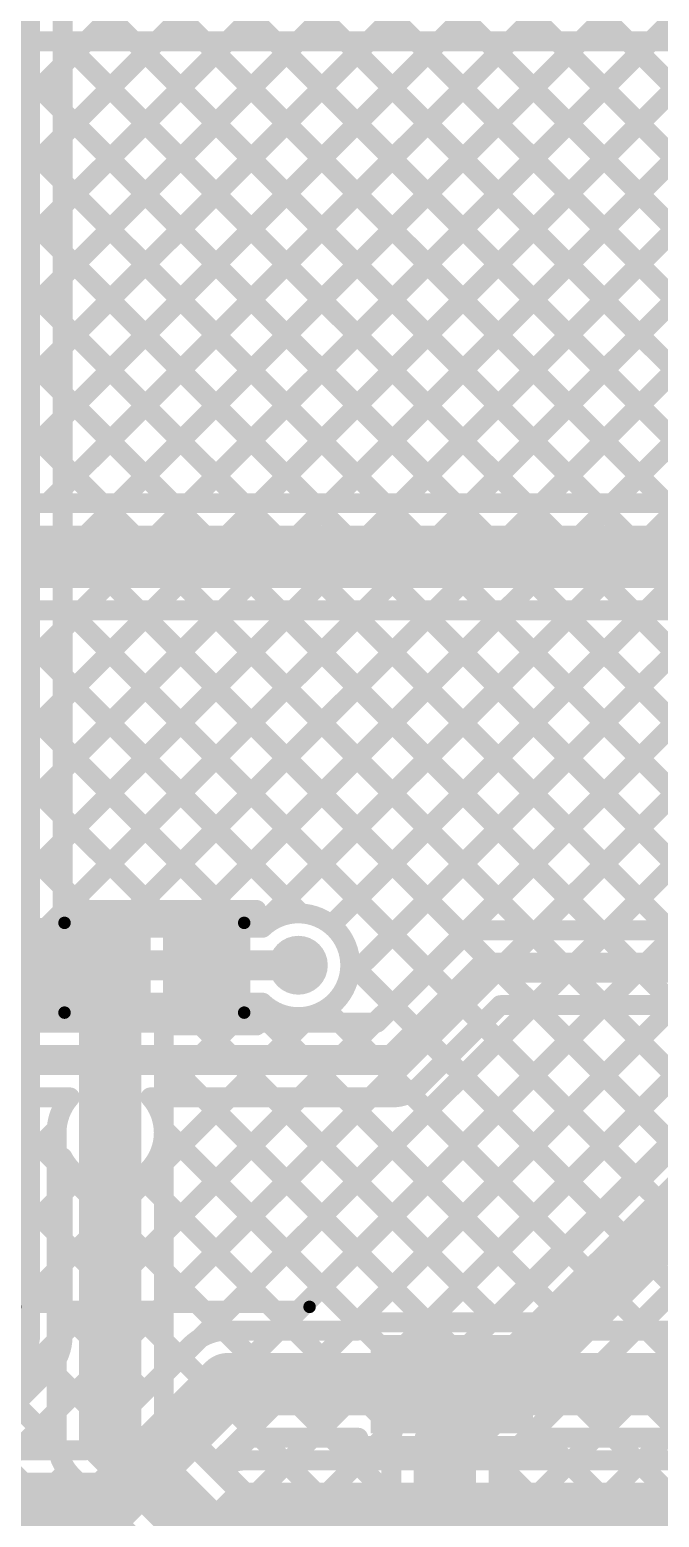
# Model space of a CAD drawing. Header units: millimetres. Extents: x -0.08 to 7.12, y -0.08 to 3.98.
# Drawn here: x 1.761 to 2.013, y 2.005 to 2.601 of the extents above; entities that cross this region are included whole.
import ezdxf

# ---------------------------------------------------------------- set-up
doc = ezdxf.new("R2010")
doc.units = ezdxf.units.MM
doc.header["$MEASUREMENT"] = 0
for name, color, linetype in [('BottomLayer', 5, 'Continuous'), ('TopLayer', 1, 'Continuous'), ('TopOverlay', 2, 'Continuous'), ('TopPaste', 8, 'Continuous'), ('TopSolder', 216, 'Continuous'), ('ViaHoleLayer', 16, 'Continuous')]:
    doc.layers.add(name, color=color, linetype=linetype)

# ---------------------------------------------------------------- blocks, each defined once
blk = doc.blocks.new('SOP_4_2_54_34')
at = {"layer": 'TopLayer'}
for points in [[(-0.15157, 0.06575), (-0.09449, 0.06575), (-0.09449, 0.03425), (-0.15157, 0.03425)], [(0.09449, 0.06575), (0.15157, 0.06575), (0.15157, 0.03425), (0.09449, 0.03425)], [(-0.15157, -0.03425), (-0.09449, -0.03425), (-0.09449, -0.06575), (-0.15157, -0.06575)], [(0.09449, -0.03425), (0.15157, -0.03425), (0.15157, -0.06575), (0.09449, -0.06575)]]:
    blk.add_hatch(color=1, dxfattribs=at).paths.add_polyline_path(points)
at = {"layer": 'TopPaste'}
for points in [[(-0.15157, 0.06575), (-0.09449, 0.06575), (-0.09449, 0.03425), (-0.15157, 0.03425)], [(0.09449, 0.06575), (0.15157, 0.06575), (0.15157, 0.03425), (0.09449, 0.03425)], [(-0.15157, -0.03425), (-0.09449, -0.03425), (-0.09449, -0.06575), (-0.15157, -0.06575)], [(0.09449, -0.03425), (0.15157, -0.03425), (0.15157, -0.06575), (0.09449, -0.06575)]]:
    blk.add_hatch(color=8, dxfattribs=at).paths.add_polyline_path(points)
at = {"layer": 'TopSolder'}
for points in [[(-0.15557, 0.06975), (-0.09049, 0.06975), (-0.09049, 0.03025), (-0.15557, 0.03025)], [(0.09049, 0.06975), (0.15557, 0.06975), (0.15557, 0.03025), (0.09049, 0.03025)], [(-0.15557, -0.03025), (-0.09049, -0.03025), (-0.09049, -0.06975), (-0.15557, -0.06975)], [(0.09049, -0.03025), (0.15557, -0.03025), (0.15557, -0.06975), (0.09049, -0.06975)]]:
    blk.add_hatch(color=216, dxfattribs=at).paths.add_polyline_path(points)
at = {"layer": 'TopOverlay', "const_width": 0.005}
for points in [[(-0.052, 0.081), (0.066, 0.081)], [(-0.163, 0.048), (-0.163, 0.058)], [(-0.163, 0.058), (-0.158, 0.053)], [(-0.163, 0.048), (-0.158, 0.053)], [(-0.052, -0.081), (0.066, -0.081)]]:
    blk.add_lwpolyline(points, dxfattribs=at)
at = {"layer": 'TopOverlay', "const_width": 0.0025}
for points in [[(-0.05325, 0.081, 1), (-0.05075, 0.081, 1)], [(0.06475, 0.081, 1), (0.06725, 0.081, 1)], [(-0.16425, 0.058, 1), (-0.16175, 0.058, 1)], [(-0.16425, 0.058, 1), (-0.16175, 0.058, 1)], [(-0.15925, 0.053, 1), (-0.15675, 0.053, 1)], [(-0.15925, 0.053, 1), (-0.15675, 0.053, 1)], [(-0.16425, 0.048, 1), (-0.16175, 0.048, 1)], [(-0.16425, 0.048, 1), (-0.16175, 0.048, 1)], [(-0.05325, -0.081, 1), (-0.05075, -0.081, 1)], [(0.06475, -0.081, 1), (0.06725, -0.081, 1)]]:
    blk.add_lwpolyline(points, format="xyb", close=True, dxfattribs=at)
blk = doc.blocks.new('LED_0402_72')
at = {"layer": 'TopLayer'}
for points in [[(-0.03091, 0.01417), (-0.0065, 0.01417), (-0.0065, -0.01417), (-0.03091, -0.01417)], [(0.0065, 0.01417), (0.03091, 0.01417), (0.03091, -0.01417), (0.0065, -0.01417)]]:
    blk.add_hatch(color=1, dxfattribs=at).paths.add_polyline_path(points)
at = {"layer": 'TopOverlay'}
blk.add_hatch(color=2, dxfattribs=at).paths.add_polyline_path([(0.037, -0.02), (0.061, -0.02), (0.061, 0.02), (0.037, 0.02)])
at = {"layer": 'TopPaste'}
for points in [[(-0.03091, 0.01417), (-0.0065, 0.01417), (-0.0065, -0.01417), (-0.03091, -0.01417)], [(0.0065, 0.01417), (0.03091, 0.01417), (0.03091, -0.01417), (0.0065, -0.01417)]]:
    blk.add_hatch(color=8, dxfattribs=at).paths.add_polyline_path(points)
at = {"layer": 'TopSolder'}
for points in [[(-0.03491, 0.01817), (-0.0025, 0.01817), (-0.0025, -0.01817), (-0.03491, -0.01817)], [(0.0025, 0.01817), (0.03491, 0.01817), (0.03491, -0.01817), (0.0025, -0.01817)]]:
    blk.add_hatch(color=216, dxfattribs=at).paths.add_polyline_path(points)
at = {"layer": 'TopOverlay', "const_width": 0.005}
for points in [[(-0.035, 0.018), (-0.035, -0.018)], [(0.037, 0.018), (-0.035, 0.018)], [(0.037, 0.018), (0.037, -0.018)], [(0.037, -0.018), (-0.035, -0.018)]]:
    blk.add_lwpolyline(points, dxfattribs=at)
at = {"layer": 'TopOverlay', "const_width": 0.0025}
for points in [[(-0.03625, 0.018, 1), (-0.03375, 0.018, 1)], [(-0.03625, 0.018, 1), (-0.03375, 0.018, 1)], [(0.03575, 0.018, 1), (0.03825, 0.018, 1)], [(0.03575, 0.018, 1), (0.03825, 0.018, 1)], [(-0.03625, -0.018, 1), (-0.03375, -0.018, 1)], [(-0.03625, -0.018, 1), (-0.03375, -0.018, 1)], [(0.03575, -0.018, 1), (0.03825, -0.018, 1)], [(0.03575, -0.018, 1), (0.03825, -0.018, 1)]]:
    blk.add_lwpolyline(points, format="xyb", close=True, dxfattribs=at)

msp = doc.modelspace()

# ---------------------------------------------------------------- hatches: boundary and pattern name
at = {"layer": 'BottomLayer'}
h = msp.add_hatch(color=5, dxfattribs=at)
edge = h.paths.add_edge_path()
edge.add_arc((1.86824, 2.226), 0.01181, 0, 360)
h = msp.add_hatch(color=5, dxfattribs=at)
edge = h.paths.add_edge_path()
edge.add_arc((1.79284, 2.15881), 0.01181, 0, 360)
at = {"layer": 'TopLayer'}
h = msp.add_hatch(color=1, dxfattribs=at)
edge = h.paths.add_edge_path()
edge.add_arc((1.86824, 2.226), 0.01181, 0, 360)
h = msp.add_hatch(color=1, dxfattribs=at)
edge = h.paths.add_edge_path()
edge.add_arc((1.79284, 2.15881), 0.01181, 0, 360)
at = {"layer": 'ViaHoleLayer'}
h = msp.add_hatch(color=16, dxfattribs=at)
edge = h.paths.add_edge_path()
edge.add_arc((1.86824, 2.226), 0.00591, 0, 360)
h = msp.add_hatch(color=16, dxfattribs=at)
edge = h.paths.add_edge_path()
edge.add_arc((1.79284, 2.15881), 0.00591, 0, 360)

# ---------------------------------------------------------------- linework, layer by layer
at = {"layer": 'BottomLayer'}
for points, const_width in [([(1.26072, 2.59651), (4.38419, 2.59651)], 0.008), ([(1.57605, 2.59651), (1.76124, 2.41132)], 0.008), ([(1.5981, 2.41132), (1.78329, 2.59651)], 0.008), ([(1.60434, 2.59651), (1.78952, 2.41132)], 0.008), ([(1.62638, 2.41132), (1.81157, 2.59651)], 0.008), ([(1.63262, 2.59651), (1.81781, 2.41132)], 0.008), ([(1.65467, 2.41132), (1.83986, 2.59651)], 0.008), ([(1.6609, 2.59651), (1.84609, 2.41132)], 0.008), ([(1.68295, 2.41132), (1.86814, 2.59651)], 0.008), ([(1.68919, 2.59651), (1.87438, 2.41132)], 0.008), ([(1.71124, 2.41132), (1.89642, 2.59651)], 0.008), ([(1.71747, 2.59651), (1.90266, 2.41132)], 0.008), ([(1.73952, 2.41132), (1.92471, 2.59651)], 0.008), ([(1.74576, 2.59651), (1.93094, 2.41132)], 0.008), ([(1.76781, 2.41132), (1.95299, 2.59651)], 0.008), ([(1.77404, 2.59651), (1.95923, 2.41132)], 0.008), ([(1.79609, 2.41132), (1.98128, 2.59651)], 0.008), ([(1.80233, 2.59651), (1.98751, 2.41132)], 0.008), ([(1.82438, 2.41132), (2.00956, 2.59651)], 0.008), ([(1.83061, 2.59651), (2.0158, 2.41132)], 0.008), ([(1.85266, 2.41132), (2.03785, 2.59651)], 0.008), ([(1.85889, 2.59651), (2.04408, 2.41132)], 0.008), ([(1.88094, 2.41132), (2.06613, 2.59651)], 0.008), ([(1.88718, 2.59651), (2.07237, 2.41132)], 0.008), ([(1.90923, 2.41132), (2.09441, 2.59651)], 0.008), ([(1.91546, 2.59651), (2.10065, 2.41132)], 0.008), ([(1.93751, 2.41132), (2.1227, 2.59651)], 0.008), ([(1.94375, 2.59651), (2.12893, 2.41132)], 0.008), ([(1.9658, 2.41132), (2.15098, 2.59651)], 0.008), ([(1.97203, 2.59651), (2.15722, 2.41132)], 0.008), ([(1.99408, 2.41132), (2.17927, 2.59651)], 0.008), ([(2.00032, 2.59651), (2.1855, 2.41132)], 0.008), ([(1.58782, 2.41132), (3.45956, 2.41132)], 0.008), ([(1.58782, 2.38982), (3.45956, 2.38982)], 0.025), ([(1.58782, 2.36832), (3.45956, 2.36832)], 0.008), ([(1.60406, 2.191), (1.78138, 2.36832)], 0.008), ([(1.63234, 2.191), (1.80966, 2.36832)], 0.008), ([(1.63453, 2.36832), (1.76185, 2.241)], 0.008), ([(1.66282, 2.36832), (1.79014, 2.241)], 0.008), ([(1.6911, 2.36832), (1.81842, 2.241)], 0.008), ([(1.71062, 2.241), (1.83794, 2.36832)], 0.008), ([(1.71939, 2.36832), (1.8467, 2.241)], 0.008), ([(1.73891, 2.241), (1.86623, 2.36832)], 0.008), ([(1.74767, 2.36832), (1.8692, 2.24679)], 0.008), ([(1.76719, 2.241), (1.89451, 2.36832)], 0.008), ([(1.77595, 2.36832), (1.92053, 2.22374)], 0.008), ([(1.79548, 2.241), (1.9228, 2.36832)], 0.008), ([(1.80424, 2.36832), (1.93492, 2.23764)], 0.008), ([(1.82376, 2.241), (1.95108, 2.36832)], 0.008), ([(1.83252, 2.36832), (1.96084, 2.24)], 0.008), ([(1.85205, 2.241), (1.97937, 2.36832)], 0.008), ([(1.86081, 2.36832), (1.98913, 2.24)], 0.008), ([(1.88143, 2.2421), (2.00765, 2.36832)], 0.008), ([(1.88838, 2.22077), (2.03593, 2.36832)], 0.008), ([(1.88909, 2.36832), (2.01741, 2.24)], 0.008), ([(1.8989, 2.203), (2.06422, 2.36832)], 0.008), ([(1.91738, 2.36832), (2.04569, 2.24)], 0.008), ([(1.94566, 2.36832), (2.07398, 2.24)], 0.008), ([(1.96418, 2.24), (2.0925, 2.36832)], 0.008), ([(1.97394, 2.36832), (2.10226, 2.24)], 0.008), ([(1.99247, 2.24), (2.12079, 2.36832)], 0.008), ([(2.00223, 2.36832), (2.13055, 2.24)], 0.008), ([(1.702, 2.241), (1.85381, 2.241)], 0.008), ([(1.943, 2.24), (2.47705, 2.24)], 0.008), ([(1.89979, 2.203), (1.93239, 2.2356)], 0.008), ([(1.702, 2.226), (1.86824, 2.226)], 0.012), ([(1.88903, 2.22696), (1.90639, 2.2096)], 0.008), ([(1.906, 2.188), (1.943, 2.225)], 0.012), ([(1.943, 2.225), (2.49148, 2.225)], 0.012), ([(1.70821, 2.211), (1.85381, 2.211)], 0.008), ([(1.75748, 2.203), (1.76548, 2.211)], 0.008), ([(1.76357, 2.211), (1.77157, 2.203)], 0.008), ([(1.78576, 2.203), (1.79376, 2.211)], 0.008), ([(1.79185, 2.211), (1.79985, 2.203)], 0.008), ([(1.81405, 2.203), (1.82205, 2.211)], 0.008), ([(1.81434, 2.06187), (1.96247, 2.21)], 0.008), ([(1.82008, 2.03933), (1.99075, 2.21)], 0.008), ([(1.82014, 2.211), (1.82814, 2.203)], 0.008), ([(1.83422, 2.02518), (2.01904, 2.21)], 0.008), ([(1.84233, 2.203), (1.85033, 2.211)], 0.008), ([(1.84836, 2.01104), (2.04732, 2.21)], 0.008), ([(1.84842, 2.211), (1.85642, 2.203)], 0.008), ([(1.91661, 2.1774), (1.94921, 2.21)], 0.008), ([(1.94921, 2.21), (2.47705, 2.21)], 0.008), ([(1.96256, 2.21), (2.01758, 2.15498)], 0.008), ([(1.99084, 2.21), (2.03172, 2.16912)], 0.008), ([(1.87061, 2.203), (1.87347, 2.20586)], 0.008), ([(1.87932, 2.20838), (1.8847, 2.203)], 0.008), ([(1.717, 2.203), (1.89979, 2.203)], 0.008), ([(1.9118, 2.0492), (2.06261, 2.20001)], 0.008), ([(1.94174, 2.20253), (2.00343, 2.14084)], 0.008), ([(1.927, 2.034), (2.07781, 2.18481)], 0.025), ([(1.717, 2.188), (1.906, 2.188)], 0.012), ([(1.9276, 2.18839), (1.98929, 2.1267)], 0.008), ([(1.91298, 2.17472), (1.97515, 2.11256)], 0.008), ([(1.71996, 2.16975), (1.77134, 2.11838)], 0.008), ([(1.72321, 2.173), (1.77668, 2.173)], 0.008), ([(1.745, 2.173), (1.77134, 2.14666)], 0.008), ([(1.80899, 2.173), (1.906, 2.173)], 0.008), ([(1.81434, 2.14672), (1.84061, 2.173)], 0.008), ([(1.81434, 2.11844), (1.8689, 2.173)], 0.008), ([(1.81434, 2.09015), (1.89718, 2.173)], 0.008), ([(1.82985, 2.173), (1.93272, 2.07013)], 0.008), ([(1.85814, 2.173), (1.94687, 2.08427)], 0.008), ([(1.88642, 2.173), (1.96101, 2.09841)], 0.008), ([(1.79284, 2.03616), (1.79284, 2.15881)], 0.025), ([(1.9485, 1.99804), (2.11377, 2.16331)], 0.008), ([(1.9485, 2.02509), (2.08672, 2.16331)], 0.008), ([(1.9485, 1.96976), (2.14205, 2.16331)], 0.008), ([(1.98653, 1.9795), (2.17034, 2.16331)], 0.008), ([(1.52023, 1.90918), (1.77139, 2.16035)], 0.008), ([(1.70582, 2.15561), (1.77134, 2.09009)], 0.008), ([(1.77134, 2.03616), (1.77134, 2.15881)], 0.008), ([(1.81429, 2.16028), (1.91858, 2.05599)], 0.008), ([(1.81434, 2.04507), (1.81434, 2.15881)], 0.008), ([(1.69168, 2.14147), (1.77134, 2.06181)], 0.008), ([(1.53437, 1.89504), (1.77134, 2.13201)], 0.008), ([(1.81434, 2.13195), (1.90634, 2.03994)], 0.008), ([(1.67754, 2.12732), (1.77152, 2.03334)], 0.008), ([(1.65958, 2.117), (1.91014, 1.86644)], 0.008), ([(1.54851, 1.8809), (1.77134, 2.10372)], 0.008), ([(1.81434, 2.10366), (1.9055, 2.0125)], 0.008), ([(2.00556, 2.08215), (2.1082, 1.9795)], 0.008), ([(1.56265, 1.86675), (1.77134, 2.07544)], 0.008), ([(1.81434, 2.07538), (1.9055, 1.98421)], 0.008), ([(1.99141, 2.06801), (2.07992, 1.9795)], 0.008), ([(1.97727, 2.05387), (2.05164, 1.9795)], 0.008), ([(1.59062, 1.86644), (1.77134, 2.04715)], 0.008), ([(1.79284, 2.03616), (1.952, 1.877)], 0.025), ([(1.81434, 2.04709), (1.9055, 1.95593)], 0.008), ([(1.81434, 2.04507), (1.9055, 1.95391)], 0.008), ([(1.927, 1.95), (1.927, 2.034)], 0.025), ([(1.86251, 1.9969), (1.90671, 2.0411)], 0.008), ([(1.96313, 2.03972), (2.02335, 1.9795)], 0.008), ([(1.9055, 1.95391), (1.9055, 2.034)], 0.008), ([(1.9485, 1.95891), (1.9485, 2.02509)], 0.008), ([(1.94899, 2.02558), (1.99507, 1.9795)], 0.008), ([(1.6189, 1.86644), (1.77568, 2.02321)], 0.008), ([(1.77763, 2.02096), (1.93216, 1.86644)], 0.008), ([(1.64719, 1.86644), (1.78967, 2.00892)], 0.008), ([(1.87665, 1.98276), (1.9055, 2.01161)], 0.008)]:
    msp.add_lwpolyline(points, dxfattribs=dict(at, const_width=const_width))
for points, const_width in [([(1.77204, 2.59651, 1), (1.77604, 2.59651, 1)], 0.004), ([(1.78129, 2.59651, 1), (1.78529, 2.59651, 1)], 0.004), ([(1.80033, 2.59651, 1), (1.80433, 2.59651, 1)], 0.004), ([(1.80957, 2.59651, 1), (1.81357, 2.59651, 1)], 0.004), ([(1.82861, 2.59651, 1), (1.83261, 2.59651, 1)], 0.004), ([(1.83786, 2.59651, 1), (1.84186, 2.59651, 1)], 0.004), ([(1.85689, 2.59651, 1), (1.86089, 2.59651, 1)], 0.004), ([(1.86614, 2.59651, 1), (1.87014, 2.59651, 1)], 0.004), ([(1.88518, 2.59651, 1), (1.88918, 2.59651, 1)], 0.004), ([(1.89442, 2.59651, 1), (1.89842, 2.59651, 1)], 0.004), ([(1.91346, 2.59651, 1), (1.91746, 2.59651, 1)], 0.004), ([(1.92271, 2.59651, 1), (1.92671, 2.59651, 1)], 0.004), ([(1.94175, 2.59651, 1), (1.94575, 2.59651, 1)], 0.004), ([(1.95099, 2.59651, 1), (1.95499, 2.59651, 1)], 0.004), ([(1.97003, 2.59651, 1), (1.97403, 2.59651, 1)], 0.004), ([(1.97928, 2.59651, 1), (1.98328, 2.59651, 1)], 0.004), ([(1.99832, 2.59651, 1), (2.00232, 2.59651, 1)], 0.004), ([(2.00756, 2.59651, 1), (2.01156, 2.59651, 1)], 0.004), ([(1.75924, 2.41132, 1), (1.76324, 2.41132, 1)], 0.004), ([(1.76581, 2.41132, 1), (1.76981, 2.41132, 1)], 0.004), ([(1.78752, 2.41132, 1), (1.79152, 2.41132, 1)], 0.004), ([(1.79409, 2.41132, 1), (1.79809, 2.41132, 1)], 0.004), ([(1.81581, 2.41132, 1), (1.81981, 2.41132, 1)], 0.004), ([(1.82238, 2.41132, 1), (1.82638, 2.41132, 1)], 0.004), ([(1.84409, 2.41132, 1), (1.84809, 2.41132, 1)], 0.004), ([(1.85066, 2.41132, 1), (1.85466, 2.41132, 1)], 0.004), ([(1.87238, 2.41132, 1), (1.87638, 2.41132, 1)], 0.004), ([(1.87894, 2.41132, 1), (1.88294, 2.41132, 1)], 0.004), ([(1.90066, 2.41132, 1), (1.90466, 2.41132, 1)], 0.004), ([(1.90723, 2.41132, 1), (1.91123, 2.41132, 1)], 0.004), ([(1.92894, 2.41132, 1), (1.93294, 2.41132, 1)], 0.004), ([(1.93551, 2.41132, 1), (1.93951, 2.41132, 1)], 0.004), ([(1.95723, 2.41132, 1), (1.96123, 2.41132, 1)], 0.004), ([(1.9638, 2.41132, 1), (1.9678, 2.41132, 1)], 0.004), ([(1.98551, 2.41132, 1), (1.98951, 2.41132, 1)], 0.004), ([(1.99208, 2.41132, 1), (1.99608, 2.41132, 1)], 0.004), ([(2.0138, 2.41132, 1), (2.0178, 2.41132, 1)], 0.004), ([(1.77395, 2.36832, 1), (1.77795, 2.36832, 1)], 0.004), ([(1.77938, 2.36832, 1), (1.78338, 2.36832, 1)], 0.004), ([(1.80224, 2.36832, 1), (1.80624, 2.36832, 1)], 0.004), ([(1.80766, 2.36832, 1), (1.81166, 2.36832, 1)], 0.004), ([(1.83052, 2.36832, 1), (1.83452, 2.36832, 1)], 0.004), ([(1.83594, 2.36832, 1), (1.83994, 2.36832, 1)], 0.004), ([(1.85881, 2.36832, 1), (1.86281, 2.36832, 1)], 0.004), ([(1.86423, 2.36832, 1), (1.86823, 2.36832, 1)], 0.004), ([(1.88709, 2.36832, 1), (1.89109, 2.36832, 1)], 0.004), ([(1.89251, 2.36832, 1), (1.89651, 2.36832, 1)], 0.004), ([(1.91538, 2.36832, 1), (1.91938, 2.36832, 1)], 0.004), ([(1.9208, 2.36832, 1), (1.9248, 2.36832, 1)], 0.004), ([(1.94366, 2.36832, 1), (1.94766, 2.36832, 1)], 0.004), ([(1.94908, 2.36832, 1), (1.95308, 2.36832, 1)], 0.004), ([(1.97194, 2.36832, 1), (1.97594, 2.36832, 1)], 0.004), ([(1.97737, 2.36832, 1), (1.98137, 2.36832, 1)], 0.004), ([(2.00023, 2.36832, 1), (2.00423, 2.36832, 1)], 0.004), ([(2.00565, 2.36832, 1), (2.00965, 2.36832, 1)], 0.004), ([(1.8672, 2.24679, 1), (1.8712, 2.24679, 1)], 0.004), ([(1.75985, 2.241, 1), (1.76385, 2.241, 1)], 0.004), ([(1.76519, 2.241, 1), (1.76919, 2.241, 1)], 0.004), ([(1.78814, 2.241, 1), (1.79214, 2.241, 1)], 0.004), ([(1.79348, 2.241, 1), (1.79748, 2.241, 1)], 0.004), ([(1.81642, 2.241, 1), (1.82042, 2.241, 1)], 0.004), ([(1.82176, 2.241, 1), (1.82576, 2.241, 1)], 0.004), ([(1.8447, 2.241, 1), (1.8487, 2.241, 1)], 0.004), ([(1.85005, 2.241, 1), (1.85405, 2.241, 1)], 0.004), ([(1.85181, 2.241, 1), (1.85581, 2.241, 1)], 0.004), ([(1.85181, 2.241, 1), (1.85581, 2.241, 1)], 0.004), ([(1.87943, 2.2421, 1), (1.88343, 2.2421, 1)], 0.004), ([(1.941, 2.24, 1), (1.945, 2.24, 1)], 0.004), ([(1.941, 2.24, 1), (1.945, 2.24, 1)], 0.004), ([(1.941, 2.24, 1), (1.945, 2.24, 1)], 0.004), ([(1.95884, 2.24, 1), (1.96284, 2.24, 1)], 0.004), ([(1.96218, 2.24, 1), (1.96618, 2.24, 1)], 0.004), ([(1.98713, 2.24, 1), (1.99113, 2.24, 1)], 0.004), ([(1.99047, 2.24, 1), (1.99447, 2.24, 1)], 0.004), ([(1.93039, 2.23561, 1), (1.93439, 2.23561, 1)], 0.004), ([(1.93039, 2.2356, 1), (1.93439, 2.2356, 1)], 0.004), ([(1.9304, 2.23561, 1), (1.9344, 2.23561, 1)], 0.004), ([(1.93292, 2.23764, 1), (1.93692, 2.23764, 1)], 0.004), ([(1.86524, 2.226, 1), (1.87124, 2.226, 1)], 0.006), ([(1.88703, 2.22696, 1), (1.89103, 2.22696, 1)], 0.004), ([(1.88705, 2.226, 1), (1.89105, 2.226, 1)], 0.004), ([(1.88705, 2.226, 1), (1.89105, 2.226, 1)], 0.004), ([(1.91853, 2.22374, 1), (1.92253, 2.22374, 1)], 0.004), ([(1.94, 2.225, 1), (1.946, 2.225, 1)], 0.006), ([(1.94, 2.225, 1), (1.946, 2.225, 1)], 0.006), ([(1.88638, 2.22077, 1), (1.89038, 2.22077, 1)], 0.004), ([(1.76157, 2.211, 1), (1.76557, 2.211, 1)], 0.004), ([(1.76348, 2.211, 1), (1.76748, 2.211, 1)], 0.004), ([(1.78985, 2.211, 1), (1.79385, 2.211, 1)], 0.004), ([(1.79176, 2.211, 1), (1.79576, 2.211, 1)], 0.004), ([(1.81814, 2.211, 1), (1.82214, 2.211, 1)], 0.004), ([(1.82005, 2.211, 1), (1.82405, 2.211, 1)], 0.004), ([(1.84642, 2.211, 1), (1.85042, 2.211, 1)], 0.004), ([(1.84833, 2.211, 1), (1.85233, 2.211, 1)], 0.004), ([(1.85181, 2.211, 1), (1.85581, 2.211, 1)], 0.004), ([(1.85181, 2.211, 1), (1.85581, 2.211, 1)], 0.004), ([(1.90439, 2.2096, 1), (1.90839, 2.2096, 1)], 0.004), ([(1.94721, 2.21, 1), (1.95121, 2.21, 1)], 0.004), ([(1.94721, 2.21, 1), (1.95121, 2.21, 1)], 0.004), ([(1.96047, 2.21, 1), (1.96447, 2.21, 1)], 0.004), ([(1.96056, 2.21, 1), (1.96456, 2.21, 1)], 0.004), ([(1.98875, 2.21, 1), (1.99275, 2.21, 1)], 0.004), ([(1.98884, 2.21, 1), (1.99284, 2.21, 1)], 0.004), ([(1.87147, 2.20586, 1), (1.87547, 2.20586, 1)], 0.004), ([(1.87732, 2.20838, 1), (1.88132, 2.20838, 1)], 0.004), ([(1.75548, 2.203, 1), (1.75948, 2.203, 1)], 0.004), ([(1.76957, 2.203, 1), (1.77357, 2.203, 1)], 0.004), ([(1.78376, 2.203, 1), (1.78776, 2.203, 1)], 0.004), ([(1.79785, 2.203, 1), (1.80185, 2.203, 1)], 0.004), ([(1.81205, 2.203, 1), (1.81605, 2.203, 1)], 0.004), ([(1.82614, 2.203, 1), (1.83014, 2.203, 1)], 0.004), ([(1.84033, 2.203, 1), (1.84433, 2.203, 1)], 0.004), ([(1.85442, 2.203, 1), (1.85842, 2.203, 1)], 0.004), ([(1.86861, 2.203, 1), (1.87261, 2.203, 1)], 0.004), ([(1.8827, 2.203, 1), (1.8867, 2.203, 1)], 0.004), ([(1.8969, 2.203, 1), (1.9009, 2.203, 1)], 0.004), ([(1.89779, 2.203, 1), (1.90179, 2.203, 1)], 0.004), ([(1.89779, 2.203, 1), (1.90179, 2.203, 1)], 0.004), ([(1.93974, 2.20253, 1), (1.94374, 2.20253, 1)], 0.004), ([(1.903, 2.188, 1), (1.909, 2.188, 1)], 0.006), ([(1.903, 2.188, 1), (1.909, 2.188, 1)], 0.006), ([(1.9256, 2.18839, 1), (1.9296, 2.18839, 1)], 0.004), ([(1.91098, 2.17472, 1), (1.91498, 2.17472, 1)], 0.004), ([(1.9146, 2.17739, 1), (1.9186, 2.17739, 1)], 0.004), ([(1.91461, 2.1774, 1), (1.91861, 2.1774, 1)], 0.004), ([(1.91461, 2.17739, 1), (1.91861, 2.17739, 1)], 0.004), ([(1.77468, 2.173, 1), (1.77868, 2.173, 1)], 0.004), ([(1.77468, 2.173, 1), (1.77868, 2.173, 1)], 0.004), ([(1.80699, 2.173, 1), (1.81099, 2.173, 1)], 0.004), ([(1.80699, 2.173, 1), (1.81099, 2.173, 1)], 0.004), ([(1.82785, 2.173, 1), (1.83185, 2.173, 1)], 0.004), ([(1.83862, 2.173, 1), (1.84261, 2.173, 1)], 0.004), ([(1.85614, 2.173, 1), (1.86014, 2.173, 1)], 0.004), ([(1.8669, 2.173, 1), (1.8709, 2.173, 1)], 0.004), ([(1.88442, 2.173, 1), (1.88842, 2.173, 1)], 0.004), ([(1.89518, 2.173, 1), (1.89918, 2.173, 1)], 0.004), ([(1.904, 2.173, 1), (1.908, 2.173, 1)], 0.004), ([(1.904, 2.173, 1), (1.908, 2.173, 1)], 0.004), ([(1.904, 2.173, 1), (1.908, 2.173, 1)], 0.004), ([(1.78659, 2.15881, 1), (1.79909, 2.15881, 1)], 0.0125), ([(1.76934, 2.15881, 1), (1.77334, 2.15881, 1)], 0.004), ([(1.76934, 2.15881, 1), (1.77334, 2.15881, 1)], 0.004), ([(1.76939, 2.16035, 1), (1.77339, 2.16035, 1)], 0.004), ([(1.81229, 2.16028, 1), (1.81629, 2.16028, 1)], 0.004), ([(1.81234, 2.15881, 1), (1.81634, 2.15881, 1)], 0.004), ([(1.81234, 2.15881, 1), (1.81634, 2.15881, 1)], 0.004), ([(1.76934, 2.14666, 1), (1.77334, 2.14666, 1)], 0.004), ([(1.81234, 2.14672, 1), (1.81634, 2.14672, 1)], 0.004), ([(2.00143, 2.14084, 1), (2.00543, 2.14084, 1)], 0.004), ([(1.76934, 2.13201, 1), (1.77334, 2.13201, 1)], 0.004), ([(1.81234, 2.13195, 1), (1.81634, 2.13195, 1)], 0.004), ([(1.98729, 2.1267, 1), (1.99129, 2.1267, 1)], 0.004), ([(1.76934, 2.11838, 1), (1.77334, 2.11838, 1)], 0.004), ([(1.81234, 2.11844, 1), (1.81634, 2.11844, 1)], 0.004), ([(1.97315, 2.11256, 1), (1.97715, 2.11256, 1)], 0.004), ([(1.76934, 2.10372, 1), (1.77334, 2.10372, 1)], 0.004), ([(1.81234, 2.10366, 1), (1.81634, 2.10366, 1)], 0.004), ([(1.95901, 2.09841, 1), (1.96301, 2.09841, 1)], 0.004), ([(1.76934, 2.09009, 1), (1.77334, 2.09009, 1)], 0.004), ([(1.81234, 2.09015, 1), (1.81634, 2.09015, 1)], 0.004), ([(1.94487, 2.08427, 1), (1.94887, 2.08427, 1)], 0.004), ([(2.00356, 2.08215, 1), (2.00756, 2.08215, 1)], 0.004), ([(1.76934, 2.07544, 1), (1.77334, 2.07544, 1)], 0.004), ([(1.81234, 2.07538, 1), (1.81634, 2.07538, 1)], 0.004), ([(1.93072, 2.07013, 1), (1.93472, 2.07013, 1)], 0.004), ([(1.98941, 2.06801, 1), (1.99341, 2.06801, 1)], 0.004), ([(1.76934, 2.06181, 1), (1.77334, 2.06181, 1)], 0.004), ([(1.81234, 2.06187, 1), (1.81634, 2.06187, 1)], 0.004), ([(1.91658, 2.05599, 1), (1.92058, 2.05599, 1)], 0.004), ([(1.9098, 2.0492, 1), (1.9138, 2.0492, 1)], 0.004), ([(1.9098, 2.0492, 1), (1.9138, 2.0492, 1)], 0.004), ([(1.9098, 2.0492, 1), (1.9138, 2.0492, 1)], 0.004), ([(1.97527, 2.05387, 1), (1.97927, 2.05387, 1)], 0.004), ([(1.76934, 2.04715, 1), (1.77334, 2.04715, 1)], 0.004), ([(1.78659, 2.03616, 1), (1.79909, 2.03616, 1)], 0.0125), ([(1.78659, 2.03616, 1), (1.79909, 2.03616, 1)], 0.0125), ([(1.81234, 2.04709, 1), (1.81634, 2.04709, 1)], 0.004), ([(1.81234, 2.04507, 1), (1.81634, 2.04507, 1)], 0.004), ([(1.81234, 2.04507, 1), (1.81634, 2.04507, 1)], 0.004), ([(1.92075, 2.034, 1), (1.93325, 2.034, 1)], 0.0125), ([(1.92075, 2.034, 1), (1.93325, 2.034, 1)], 0.0125), ([(1.81808, 2.03933, 1), (1.82208, 2.03933, 1)], 0.004), ([(1.90434, 2.03994, 1), (1.90834, 2.03994, 1)], 0.004), ([(1.90471, 2.0411, 1), (1.90871, 2.0411, 1)], 0.004), ([(1.96113, 2.03972, 1), (1.96513, 2.03972, 1)], 0.004), ([(1.76934, 2.03616, 1), (1.77334, 2.03616, 1)], 0.004), ([(1.76934, 2.03616, 1), (1.77334, 2.03616, 1)], 0.004), ([(1.76934, 2.03616, 1), (1.77334, 2.03616, 1)], 0.004), ([(1.76952, 2.03334, 1), (1.77352, 2.03334, 1)], 0.004), ([(1.9035, 2.034, 1), (1.9075, 2.034, 1)], 0.004), ([(1.9035, 2.034, 1), (1.9075, 2.034, 1)], 0.004), ([(1.9035, 2.034, 1), (1.9075, 2.034, 1)], 0.004), ([(1.83222, 2.02518, 1), (1.83622, 2.02518, 1)], 0.004), ([(1.9465, 2.02509, 1), (1.9505, 2.02509, 1)], 0.004), ([(1.9465, 2.02509, 1), (1.9505, 2.02509, 1)], 0.004), ([(1.94699, 2.02558, 1), (1.95099, 2.02558, 1)], 0.004), ([(1.77368, 2.02321, 1), (1.77768, 2.02321, 1)], 0.004), ([(1.77563, 2.02096, 1), (1.77963, 2.02096, 1)], 0.004), ([(1.77563, 2.02096, 1), (1.77963, 2.02096, 1)], 0.004), ([(1.77563, 2.02096, 1), (1.77963, 2.02096, 1)], 0.004), ([(1.9035, 2.0125, 1), (1.9075, 2.0125, 1)], 0.004), ([(1.78767, 2.00892, 1), (1.79167, 2.00892, 1)], 0.004), ([(1.84636, 2.01104, 1), (1.85036, 2.01104, 1)], 0.004), ([(1.9035, 2.01161, 1), (1.9075, 2.01161, 1)], 0.004)]:
    msp.add_lwpolyline(points, format="xyb", close=True, dxfattribs=dict(at, const_width=const_width))
at = {"layer": 'BottomLayer', "const_width": 0.008}
for points in [[(1.85381, 2.241, -0.661143), (1.88905, 2.226)], [(1.93239, 2.23561, -0.198912), (1.943, 2.24)], [(1.9324, 2.23561, -0.198764), (1.943, 2.24)], [(1.88905, 2.226, -0.661143), (1.85381, 2.211)], [(1.91661, 2.17739, -0.198912), (1.906, 2.173)], [(1.9166, 2.17739, -0.198764), (1.906, 2.173)], [(1.77134, 2.15881, -0.182165), (1.77668, 2.173)], [(1.80899, 2.173, -0.182165), (1.81434, 2.15881)], [(1.9055, 2.034, -0.198912), (1.9118, 2.0492)], [(1.9055, 2.034, -0.198912), (1.9118, 2.0492)], [(1.77763, 2.02096, -0.198912), (1.77134, 2.03616)], [(1.77763, 2.02096, -0.198912), (1.77134, 2.03616)]]:
    msp.add_lwpolyline(points, format="xyb", dxfattribs=at)
at = {"layer": 'TopLayer'}
for points, const_width in [([(1.55137, 2.90403), (2.35699, 2.09841)], 0.008), ([(1.57965, 2.90403), (2.35699, 2.12669)], 0.008), ([(1.60794, 2.90403), (2.35699, 2.15498)], 0.008), ([(1.63622, 2.90403), (2.35699, 2.18326)], 0.008), ([(1.66451, 2.90403), (2.35699, 2.21155)], 0.008), ([(1.69279, 2.90403), (2.35699, 2.23983)], 0.008), ([(1.75568, 2.0315), (2.62821, 2.90403)], 0.008), ([(1.77375, 2.33241), (2.34537, 2.90403)], 0.008), ([(1.77375, 2.36069), (2.31709, 2.90403)], 0.008), ([(1.77375, 2.58697), (2.09081, 2.90403)], 0.008), ([(1.77375, 2.5304), (2.14738, 2.90403)], 0.008), ([(1.77375, 2.55868), (2.1191, 2.90403)], 0.008), ([(1.77375, 2.44555), (2.23223, 2.90403)], 0.008), ([(1.77375, 2.47383), (2.20395, 2.90403)], 0.008), ([(1.77375, 2.38898), (2.2888, 2.90403)], 0.008), ([(1.77375, 2.41726), (2.26052, 2.90403)], 0.008), ([(1.77375, 2.50212), (2.17567, 2.90403)], 0.008), ([(1.77375, 2.07785), (2.59993, 2.90403)], 0.008), ([(1.77375, 2.30413), (2.37366, 2.90403)], 0.008), ([(1.77375, 2.27584), (2.40194, 2.90403)], 0.008), ([(1.77437, 2.24817), (2.43022, 2.90403)], 0.008), ([(1.80265, 2.24817), (2.45851, 2.90403)], 0.008), ([(1.82885, 2.07638), (2.6565, 2.90403)], 0.008), ([(1.83094, 2.24817), (2.48679, 2.90403)], 0.008), ([(1.85205, 2.241), (2.51508, 2.90403)], 0.008), ([(1.86025, 2.0795), (2.68478, 2.90403)], 0.008), ([(1.88143, 2.2421), (2.54336, 2.90403)], 0.008), ([(1.88838, 2.22077), (2.57165, 2.90403)], 0.008), ([(1.88854, 2.0795), (2.71307, 2.90403)], 0.008), ([(1.92007, 2.08275), (2.74135, 2.90403)], 0.008), ([(1.94835, 2.08275), (2.76964, 2.90403)], 0.008), ([(1.97339, 2.0795), (2.79792, 2.90403)], 0.008), ([(2.00167, 2.0795), (2.8262, 2.90403)], 0.008), ([(1.75475, 2.0771), (1.75475, 2.66775)], 0.02), ([(1.77375, 2.24817), (1.77375, 2.65926)], 0.008), ([(1.77375, 2.65336), (2.34957, 2.07755)], 0.008), ([(1.77375, 2.62508), (2.31608, 2.08275)], 0.008), ([(1.77375, 2.5968), (2.2878, 2.08275)], 0.008), ([(1.77375, 2.56851), (2.26742, 2.07485)], 0.008), ([(1.77375, 2.54023), (2.26742, 2.04656)], 0.008), ([(1.77375, 2.51194), (2.25419, 2.0315)], 0.008), ([(1.77375, 2.48366), (2.22591, 2.0315)], 0.008), ([(1.77375, 2.45537), (2.19763, 2.0315)], 0.008), ([(1.77375, 2.42709), (2.16934, 2.0315)], 0.008), ([(1.77375, 2.39881), (2.14106, 2.0315)], 0.008), ([(1.77375, 2.37052), (2.06477, 2.0795)], 0.008), ([(1.77375, 2.34224), (1.8692, 2.24679)], 0.008), ([(1.77375, 2.31395), (1.83953, 2.24817)], 0.008), ([(1.77375, 2.28567), (1.81125, 2.24817)], 0.008), ([(1.77375, 2.25738), (1.78296, 2.24817)], 0.008), ([(1.77375, 2.24817), (1.80903, 2.24817)], 0.008), ([(1.80903, 2.24817), (1.81404, 2.24817)], 0.008), ([(1.80903, 2.24817), (1.81404, 2.24817)], 0.008), ([(1.81404, 2.24817), (1.85144, 2.24817)], 0.008), ([(1.85144, 2.241), (1.85144, 2.24817)], 0.008), ([(1.79284, 2.15881), (1.79284, 2.225)], 0.025), ([(1.83024, 2.226), (1.86824, 2.226)], 0.012), ([(1.88903, 2.22696), (2.03649, 2.0795)], 0.008), ([(1.85144, 2.20183), (1.85144, 2.211)], 0.008), ([(1.77375, 2.10614), (1.87347, 2.20586)], 0.008), ([(1.85144, 2.20798), (1.97992, 2.0795)], 0.008), ([(1.87932, 2.20838), (2.0082, 2.0795)], 0.008), ([(1.81434, 2.20183), (1.85144, 2.20183)], 0.008), ([(1.81434, 2.17501), (1.84116, 2.20183)], 0.008), ([(1.81434, 2.15881), (1.81434, 2.20183)], 0.008), ([(1.82931, 2.20183), (1.94839, 2.08275)], 0.008), ([(1.81434, 2.18851), (1.9201, 2.08275)], 0.008), ([(1.81434, 2.16023), (1.89224, 2.08233)], 0.008), ([(1.77375, 2.0771), (1.77375, 2.14891)], 0.008), ([(1.77375, 2.14425), (1.83855, 2.07945)], 0.008), ([(1.77375, 2.13442), (1.78052, 2.14119)], 0.008), ([(1.80512, 2.14116), (1.86678, 2.0795)], 0.008), ([(1.77375, 2.11596), (1.82065, 2.06906)], 0.008), ([(1.77375, 2.08768), (1.80651, 2.05492)], 0.008), ([(1.73565, 2.058), (1.75475, 2.0771)], 0.02), ([(1.84, 2.0795), (1.89224, 2.0795)], 0.008), ([(1.89224, 2.08275), (1.96733, 2.08275)], 0.008), ([(1.89224, 2.0795), (1.89224, 2.08275)], 0.008), ([(1.96733, 2.0795), (1.96733, 2.08275)], 0.008), ([(1.96733, 2.0795), (2.08057, 2.0795)], 0.008), ([(1.78309, 2.0315), (1.8248, 2.0732)], 0.008), ([(1.792, 2.01), (1.84, 2.058)], 0.025), ([(1.84, 2.058), (1.92978, 2.058)], 0.025), ([(1.92978, 2.058), (2.08057, 2.058)], 0.025), ([(1.74911, 2.04459), (1.76816, 2.06364)], 0.008), ([(1.76882, 2.06433), (1.79237, 2.04078)], 0.008), ([(1.75469, 2.05017), (1.77336, 2.0315)], 0.008), ([(1.83686, 2.02446), (1.84891, 2.0365)], 0.008), ([(1.84891, 2.0365), (1.89224, 2.0365)], 0.008), ([(1.85321, 2.0365), (1.86221, 2.0275)], 0.008), ([(1.86482, 2.0275), (1.87382, 2.0365)], 0.008), ([(1.8815, 2.0365), (1.8905, 2.0275)], 0.008), ([(1.89224, 2.03325), (1.89224, 2.0365)], 0.008), ([(1.96733, 2.03325), (1.96733, 2.0365)], 0.008), ([(1.96733, 2.0365), (2.07166, 2.0365)], 0.008), ([(1.97796, 2.0275), (1.98696, 2.0365)], 0.008), ([(1.99464, 2.0365), (2.00364, 2.0275)], 0.008), ([(2.00624, 2.0275), (2.01524, 2.0365)], 0.008), ([(1.51623, 2.0315), (1.78309, 2.0315)], 0.008), ([(1.89224, 2.03325), (1.96733, 2.03325)], 0.008), ([(1.89311, 2.0275), (1.89886, 2.03325)], 0.008), ([(1.91303, 2.03325), (1.91878, 2.0275)], 0.008), ([(1.92139, 2.0275), (1.92714, 2.03325)], 0.008), ([(1.94132, 2.03325), (1.94707, 2.0275)], 0.008), ([(1.94967, 2.0275), (1.95543, 2.03325)], 0.008), ([(1.96733, 2.03553), (1.97535, 2.0275)], 0.008), ([(1.84789, 2.0275), (2.04689, 2.0275)], 0.008), ([(1.50733, 2.01), (1.792, 2.01)], 0.025), ([(1.73589, 1.894), (1.84789, 2.006)], 0.025), ([(1.84789, 2.006), (2.04689, 2.006)], 0.025)]:
    msp.add_lwpolyline(points, dxfattribs=dict(at, const_width=const_width))
for points, const_width in [([(1.77175, 2.5968, 1), (1.77575, 2.5968, 1)], 0.004), ([(1.77175, 2.58697, 1), (1.77575, 2.58697, 1)], 0.004), ([(1.77175, 2.56851, 1), (1.77575, 2.56851, 1)], 0.004), ([(1.77175, 2.55868, 1), (1.77575, 2.55868, 1)], 0.004), ([(1.77175, 2.54023, 1), (1.77575, 2.54023, 1)], 0.004), ([(1.77175, 2.5304, 1), (1.77575, 2.5304, 1)], 0.004), ([(1.77175, 2.51194, 1), (1.77575, 2.51194, 1)], 0.004), ([(1.77175, 2.50212, 1), (1.77575, 2.50212, 1)], 0.004), ([(1.77175, 2.48366, 1), (1.77575, 2.48366, 1)], 0.004), ([(1.77175, 2.47383, 1), (1.77575, 2.47383, 1)], 0.004), ([(1.77175, 2.45537, 1), (1.77575, 2.45537, 1)], 0.004), ([(1.77175, 2.44555, 1), (1.77575, 2.44555, 1)], 0.004), ([(1.77175, 2.42709, 1), (1.77575, 2.42709, 1)], 0.004), ([(1.77175, 2.41726, 1), (1.77575, 2.41726, 1)], 0.004), ([(1.77175, 2.39881, 1), (1.77575, 2.39881, 1)], 0.004), ([(1.77175, 2.38898, 1), (1.77575, 2.38898, 1)], 0.004), ([(1.77175, 2.37052, 1), (1.77575, 2.37052, 1)], 0.004), ([(1.77175, 2.36069, 1), (1.77575, 2.36069, 1)], 0.004), ([(1.77175, 2.34224, 1), (1.77575, 2.34224, 1)], 0.004), ([(1.77175, 2.33241, 1), (1.77575, 2.33241, 1)], 0.004), ([(1.77175, 2.31395, 1), (1.77575, 2.31395, 1)], 0.004), ([(1.77175, 2.30413, 1), (1.77575, 2.30413, 1)], 0.004), ([(1.77175, 2.28567, 1), (1.77575, 2.28567, 1)], 0.004), ([(1.77175, 2.27584, 1), (1.77575, 2.27584, 1)], 0.004), ([(1.77175, 2.25738, 1), (1.77575, 2.25738, 1)], 0.004), ([(1.77175, 2.24817, 1), (1.77575, 2.24817, 1)], 0.004), ([(1.77175, 2.24817, 1), (1.77575, 2.24817, 1)], 0.004), ([(1.77237, 2.24817, 1), (1.77637, 2.24817, 1)], 0.004), ([(1.78096, 2.24817, 1), (1.78496, 2.24817, 1)], 0.004), ([(1.80065, 2.24817, 1), (1.80465, 2.24817, 1)], 0.004), ([(1.80703, 2.24817, 1), (1.81103, 2.24817, 1)], 0.004), ([(1.80703, 2.24817, 1), (1.81103, 2.24817, 1)], 0.004), ([(1.80703, 2.24817, 1), (1.81103, 2.24817, 1)], 0.004), ([(1.80925, 2.24817, 1), (1.81325, 2.24817, 1)], 0.004), ([(1.81204, 2.24817, 1), (1.81604, 2.24817, 1)], 0.004), ([(1.81204, 2.24817, 1), (1.81604, 2.24817, 1)], 0.004), ([(1.81204, 2.24817, 1), (1.81604, 2.24817, 1)], 0.004), ([(1.82894, 2.24817, 1), (1.83294, 2.24817, 1)], 0.004), ([(1.83753, 2.24817, 1), (1.84153, 2.24817, 1)], 0.004), ([(1.84944, 2.24817, 1), (1.85344, 2.24817, 1)], 0.004), ([(1.84944, 2.24817, 1), (1.85344, 2.24817, 1)], 0.004), ([(1.8672, 2.24679, 1), (1.8712, 2.24679, 1)], 0.004), ([(1.84944, 2.241, 1), (1.85344, 2.241, 1)], 0.004), ([(1.85005, 2.241, 1), (1.85405, 2.241, 1)], 0.004), ([(1.85181, 2.241, 1), (1.85581, 2.241, 1)], 0.004), ([(1.87943, 2.2421, 1), (1.88343, 2.2421, 1)], 0.004), ([(1.78659, 2.225, 1), (1.79909, 2.225, 1)], 0.0125), ([(1.82724, 2.226, 1), (1.83324, 2.226, 1)], 0.006), ([(1.86524, 2.226, 1), (1.87124, 2.226, 1)], 0.006), ([(1.88703, 2.22696, 1), (1.89103, 2.22696, 1)], 0.004), ([(1.88705, 2.226, 1), (1.89105, 2.226, 1)], 0.004), ([(1.88705, 2.226, 1), (1.89105, 2.226, 1)], 0.004), ([(1.88638, 2.22077, 1), (1.89038, 2.22077, 1)], 0.004), ([(1.84944, 2.211, 1), (1.85344, 2.211, 1)], 0.004), ([(1.85181, 2.211, 1), (1.85581, 2.211, 1)], 0.004), ([(1.84944, 2.20798, 1), (1.85344, 2.20798, 1)], 0.004), ([(1.87147, 2.20586, 1), (1.87547, 2.20586, 1)], 0.004), ([(1.87732, 2.20838, 1), (1.88132, 2.20838, 1)], 0.004), ([(1.81234, 2.20183, 1), (1.81634, 2.20183, 1)], 0.004), ([(1.81234, 2.20183, 1), (1.81634, 2.20183, 1)], 0.004), ([(1.82731, 2.20183, 1), (1.83131, 2.20183, 1)], 0.004), ([(1.83916, 2.20183, 1), (1.84316, 2.20183, 1)], 0.004), ([(1.84944, 2.20183, 1), (1.85344, 2.20183, 1)], 0.004), ([(1.84944, 2.20183, 1), (1.85344, 2.20183, 1)], 0.004), ([(1.81234, 2.18851, 1), (1.81634, 2.18851, 1)], 0.004), ([(1.81234, 2.17501, 1), (1.81634, 2.17501, 1)], 0.004), ([(1.78659, 2.15881, 1), (1.79909, 2.15881, 1)], 0.0125), ([(1.81234, 2.16023, 1), (1.81634, 2.16023, 1)], 0.004), ([(1.81234, 2.15881, 1), (1.81634, 2.15881, 1)], 0.004), ([(1.81234, 2.15881, 1), (1.81634, 2.15881, 1)], 0.004), ([(1.77175, 2.14891, 1), (1.77575, 2.14891, 1)], 0.004), ([(1.77175, 2.14891, 1), (1.77575, 2.14891, 1)], 0.004), ([(1.77175, 2.14425, 1), (1.77575, 2.14425, 1)], 0.004), ([(1.77852, 2.14119, 1), (1.78252, 2.14119, 1)], 0.004), ([(1.80312, 2.14116, 1), (1.80712, 2.14116, 1)], 0.004), ([(1.77175, 2.13442, 1), (1.77575, 2.13442, 1)], 0.004), ([(1.77175, 2.11596, 1), (1.77575, 2.11596, 1)], 0.004), ([(1.77175, 2.10614, 1), (1.77575, 2.10614, 1)], 0.004), ([(1.77175, 2.08768, 1), (1.77575, 2.08768, 1)], 0.004), ([(1.74975, 2.0771, 1), (1.75975, 2.0771, 1)], 0.01), ([(1.74975, 2.0771, 1), (1.75975, 2.0771, 1)], 0.01), ([(1.83655, 2.07945, 1), (1.84055, 2.07945, 1)], 0.004), ([(1.838, 2.0795, 1), (1.842, 2.0795, 1)], 0.004), ([(1.838, 2.0795, 1), (1.842, 2.0795, 1)], 0.004), ([(1.838, 2.0795, 1), (1.842, 2.0795, 1)], 0.004), ([(1.85825, 2.0795, 1), (1.86225, 2.0795, 1)], 0.004), ([(1.86478, 2.0795, 1), (1.86878, 2.0795, 1)], 0.004), ([(1.88654, 2.0795, 1), (1.89054, 2.0795, 1)], 0.004), ([(1.89024, 2.08275, 1), (1.89424, 2.08275, 1)], 0.004), ([(1.89024, 2.08275, 1), (1.89424, 2.08275, 1)], 0.004), ([(1.89024, 2.08233, 1), (1.89424, 2.08233, 1)], 0.004), ([(1.89024, 2.0795, 1), (1.89424, 2.0795, 1)], 0.004), ([(1.89024, 2.0795, 1), (1.89424, 2.0795, 1)], 0.004), ([(1.91807, 2.08275, 1), (1.92207, 2.08275, 1)], 0.004), ([(1.9181, 2.08275, 1), (1.9221, 2.08275, 1)], 0.004), ([(1.94635, 2.08275, 1), (1.95035, 2.08275, 1)], 0.004), ([(1.94639, 2.08275, 1), (1.95039, 2.08275, 1)], 0.004), ([(1.96533, 2.08275, 1), (1.96933, 2.08275, 1)], 0.004), ([(1.96533, 2.08275, 1), (1.96933, 2.08275, 1)], 0.004), ([(1.96533, 2.0795, 1), (1.96933, 2.0795, 1)], 0.004), ([(1.96533, 2.0795, 1), (1.96933, 2.0795, 1)], 0.004), ([(1.97139, 2.0795, 1), (1.97539, 2.0795, 1)], 0.004), ([(1.97792, 2.0795, 1), (1.98192, 2.0795, 1)], 0.004), ([(1.99967, 2.0795, 1), (2.00367, 2.0795, 1)], 0.004), ([(2.0062, 2.0795, 1), (2.0102, 2.0795, 1)], 0.004), ([(1.77175, 2.07785, 1), (1.77575, 2.07785, 1)], 0.004), ([(1.77175, 2.0771, 1), (1.77575, 2.0771, 1)], 0.004), ([(1.77175, 2.0771, 1), (1.77575, 2.0771, 1)], 0.004), ([(1.77175, 2.0771, 1), (1.77575, 2.0771, 1)], 0.004), ([(1.8228, 2.0732, 1), (1.8268, 2.0732, 1)], 0.004), ([(1.8228, 2.0732, 1), (1.8268, 2.0732, 1)], 0.004), ([(1.8228, 2.0732, 1), (1.8268, 2.0732, 1)], 0.004), ([(1.82685, 2.07638, 1), (1.83085, 2.07638, 1)], 0.004), ([(1.81865, 2.06906, 1), (1.82265, 2.06906, 1)], 0.004), ([(1.83375, 2.058, 1), (1.84625, 2.058, 1)], 0.0125), ([(1.83375, 2.058, 1), (1.84625, 2.058, 1)], 0.0125), ([(1.92353, 2.058, 1), (1.93603, 2.058, 1)], 0.0125), ([(1.92353, 2.058, 1), (1.93603, 2.058, 1)], 0.0125), ([(1.76616, 2.06364, 1), (1.77016, 2.06364, 1)], 0.004), ([(1.76616, 2.06364, 1), (1.77016, 2.06364, 1)], 0.004), ([(1.76619, 2.06366, 1), (1.77019, 2.06366, 1)], 0.004), ([(1.76682, 2.06433, 1), (1.77082, 2.06433, 1)], 0.004), ([(1.80451, 2.05492, 1), (1.80851, 2.05492, 1)], 0.004), ([(1.79037, 2.04078, 1), (1.79437, 2.04078, 1)], 0.004), ([(1.84691, 2.0365, 1), (1.85091, 2.0365, 1)], 0.004), ([(1.84691, 2.0365, 1), (1.85091, 2.0365, 1)], 0.004), ([(1.85121, 2.0365, 1), (1.85521, 2.0365, 1)], 0.004), ([(1.87182, 2.0365, 1), (1.87582, 2.0365, 1)], 0.004), ([(1.8795, 2.0365, 1), (1.8835, 2.0365, 1)], 0.004), ([(1.89024, 2.0365, 1), (1.89424, 2.0365, 1)], 0.004), ([(1.89024, 2.0365, 1), (1.89424, 2.0365, 1)], 0.004), ([(1.96533, 2.0365, 1), (1.96933, 2.0365, 1)], 0.004), ([(1.96533, 2.0365, 1), (1.96933, 2.0365, 1)], 0.004), ([(1.98496, 2.0365, 1), (1.98896, 2.0365, 1)], 0.004), ([(1.99264, 2.0365, 1), (1.99664, 2.0365, 1)], 0.004), ([(2.01324, 2.0365, 1), (2.01724, 2.0365, 1)], 0.004), ([(1.77136, 2.0315, 1), (1.77536, 2.0315, 1)], 0.004), ([(1.78109, 2.0315, 1), (1.78509, 2.0315, 1)], 0.004), ([(1.78109, 2.0315, 1), (1.78509, 2.0315, 1)], 0.004), ([(1.89024, 2.03325, 1), (1.89424, 2.03325, 1)], 0.004), ([(1.89024, 2.03325, 1), (1.89424, 2.03325, 1)], 0.004), ([(1.89686, 2.03325, 1), (1.90086, 2.03325, 1)], 0.004), ([(1.91103, 2.03325, 1), (1.91503, 2.03325, 1)], 0.004), ([(1.92514, 2.03325, 1), (1.92914, 2.03325, 1)], 0.004), ([(1.93932, 2.03325, 1), (1.94332, 2.03325, 1)], 0.004), ([(1.95343, 2.03325, 1), (1.95743, 2.03325, 1)], 0.004), ([(1.96533, 2.03553, 1), (1.96933, 2.03553, 1)], 0.004), ([(1.96533, 2.03325, 1), (1.96933, 2.03325, 1)], 0.004), ([(1.96533, 2.03325, 1), (1.96933, 2.03325, 1)], 0.004), ([(1.83486, 2.02446, 1), (1.83886, 2.02446, 1)], 0.004), ([(1.83486, 2.02446, 1), (1.83886, 2.02446, 1)], 0.004), ([(1.83486, 2.02446, 1), (1.83886, 2.02446, 1)], 0.004), ([(1.84589, 2.0275, 1), (1.84989, 2.0275, 1)], 0.004), ([(1.84589, 2.0275, 1), (1.84989, 2.0275, 1)], 0.004), ([(1.84589, 2.0275, 1), (1.84989, 2.0275, 1)], 0.004), ([(1.86021, 2.0275, 1), (1.86421, 2.0275, 1)], 0.004), ([(1.86282, 2.0275, 1), (1.86682, 2.0275, 1)], 0.004), ([(1.8885, 2.0275, 1), (1.8925, 2.0275, 1)], 0.004), ([(1.89111, 2.0275, 1), (1.89511, 2.0275, 1)], 0.004), ([(1.91678, 2.0275, 1), (1.92078, 2.0275, 1)], 0.004), ([(1.91939, 2.0275, 1), (1.92339, 2.0275, 1)], 0.004), ([(1.94507, 2.0275, 1), (1.94907, 2.0275, 1)], 0.004), ([(1.94767, 2.0275, 1), (1.95167, 2.0275, 1)], 0.004), ([(1.97335, 2.0275, 1), (1.97735, 2.0275, 1)], 0.004), ([(1.97596, 2.0275, 1), (1.97996, 2.0275, 1)], 0.004), ([(2.00164, 2.0275, 1), (2.00564, 2.0275, 1)], 0.004), ([(2.00424, 2.0275, 1), (2.00824, 2.0275, 1)], 0.004), ([(1.78575, 2.01, 1), (1.79825, 2.01, 1)], 0.0125), ([(1.78575, 2.01, 1), (1.79825, 2.01, 1)], 0.0125), ([(1.84164, 2.006, 1), (1.85414, 2.006, 1)], 0.0125), ([(1.84164, 2.006, 1), (1.85414, 2.006, 1)], 0.0125)]:
    msp.add_lwpolyline(points, format="xyb", close=True, dxfattribs=dict(at, const_width=const_width))
at = {"layer": 'TopLayer', "const_width": 0.008}
for points in [[(1.85381, 2.241, -0.661143), (1.88905, 2.226)], [(1.88905, 2.226, -0.661143), (1.85381, 2.211)], [(1.81434, 2.15881, -0.785452), (1.77375, 2.14891)], [(1.8248, 2.0732, -0.198912), (1.84, 2.0795)], [(1.8248, 2.0732, -0.198912), (1.84, 2.0795)], [(1.77375, 2.0771, -0.199451), (1.76816, 2.06364)], [(1.77375, 2.0771, -0.198912), (1.76819, 2.06366)], [(1.83686, 2.02446, -0.135439), (1.84789, 2.0275)], [(1.83686, 2.02446, -0.135439), (1.84789, 2.0275)]]:
    msp.add_lwpolyline(points, format="xyb", dxfattribs=at)

# ---------------------------------------------------------------- block references
at = {"rotation": 180}
msp.add_blockref('LED_0402_72', (1.81154, 2.225), dxfattribs=at)
msp.add_blockref('SOP_4_2_54_34', (1.80675, 2.008))

doc.saveas('drawing.dxf')
